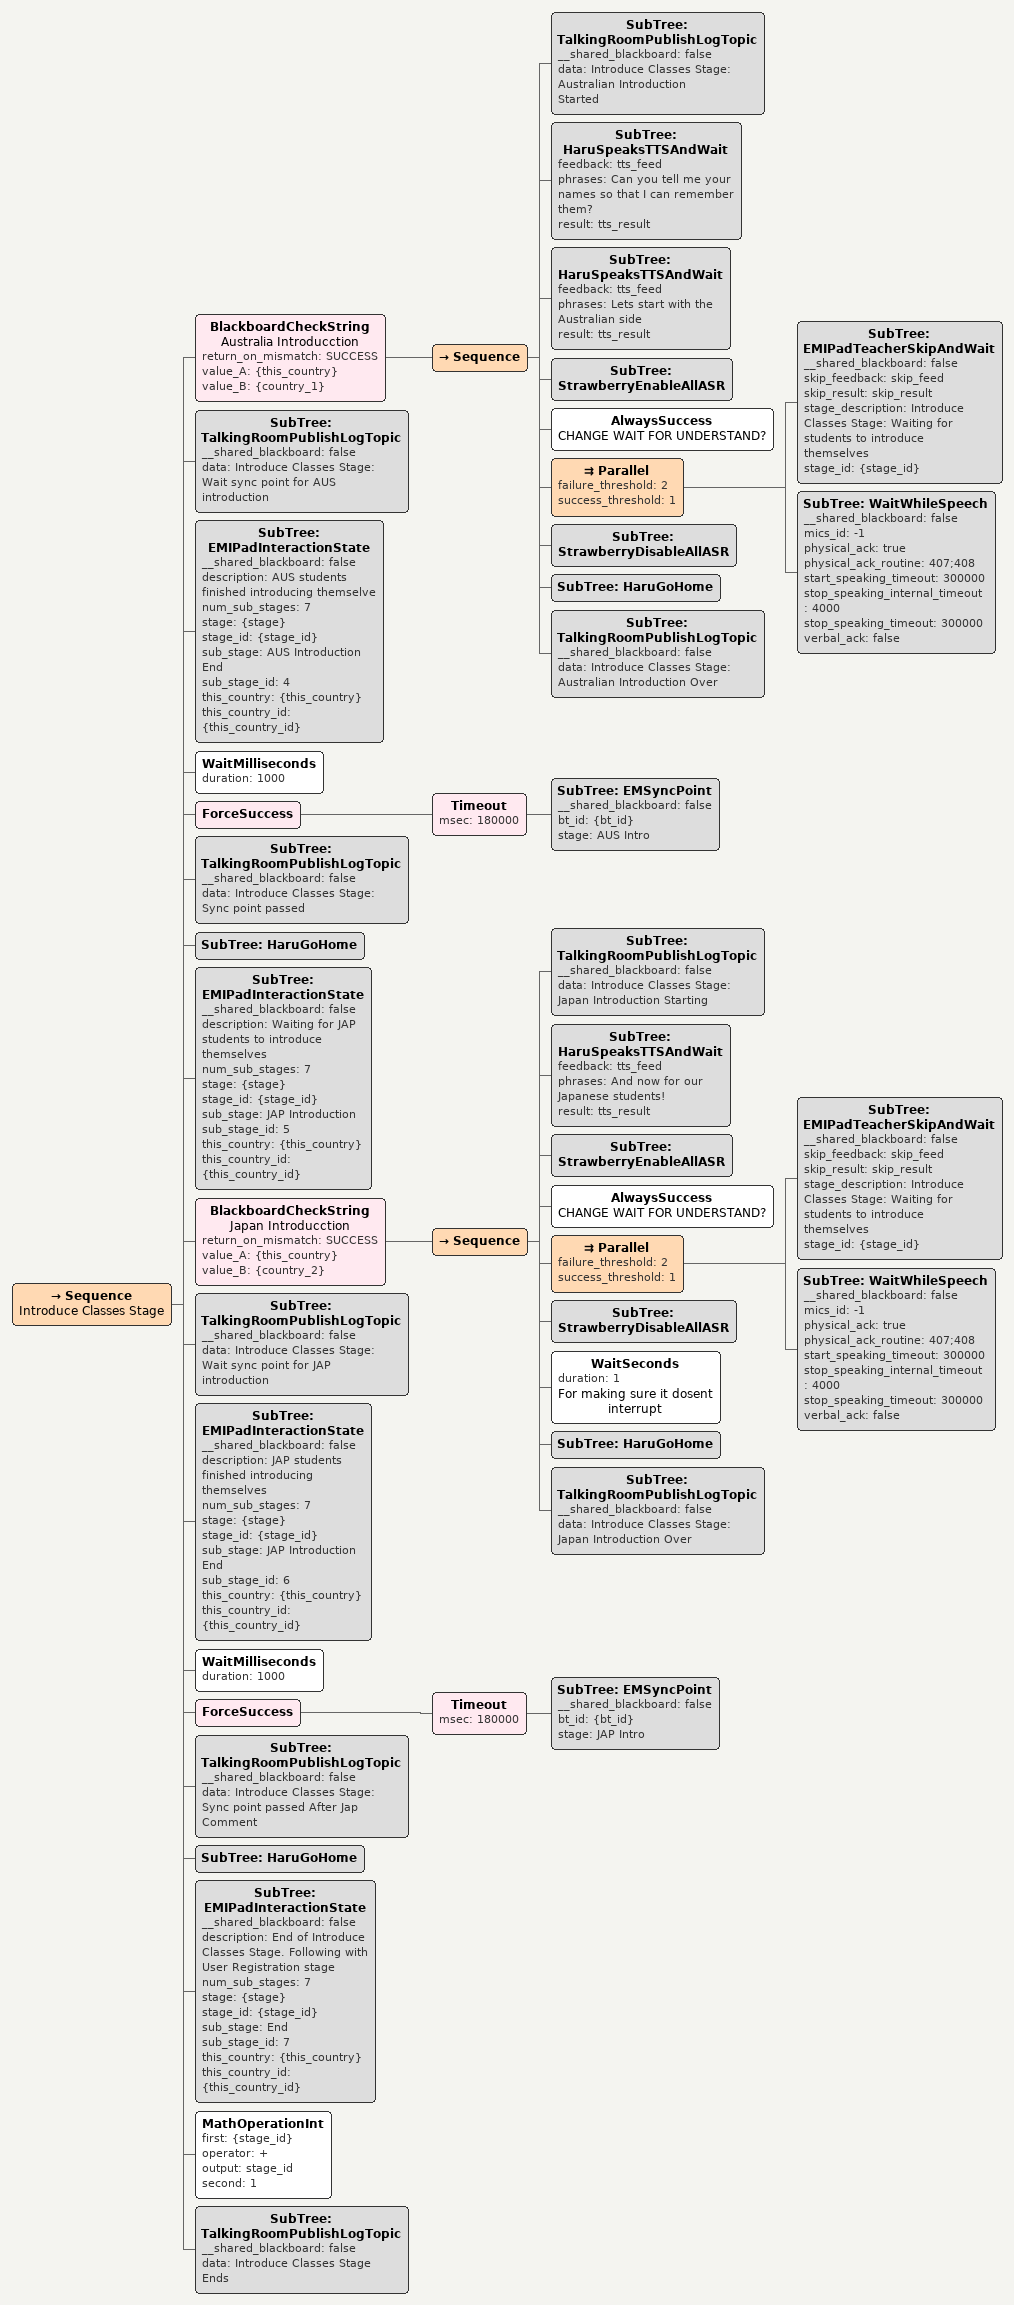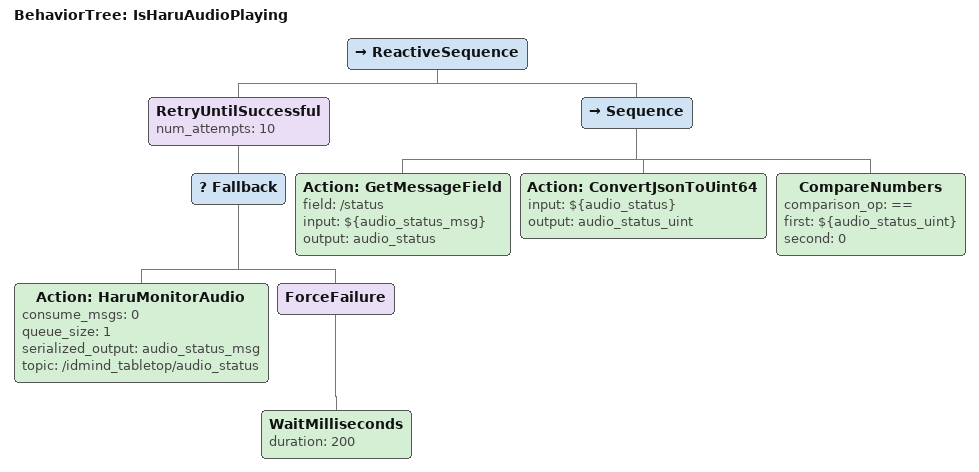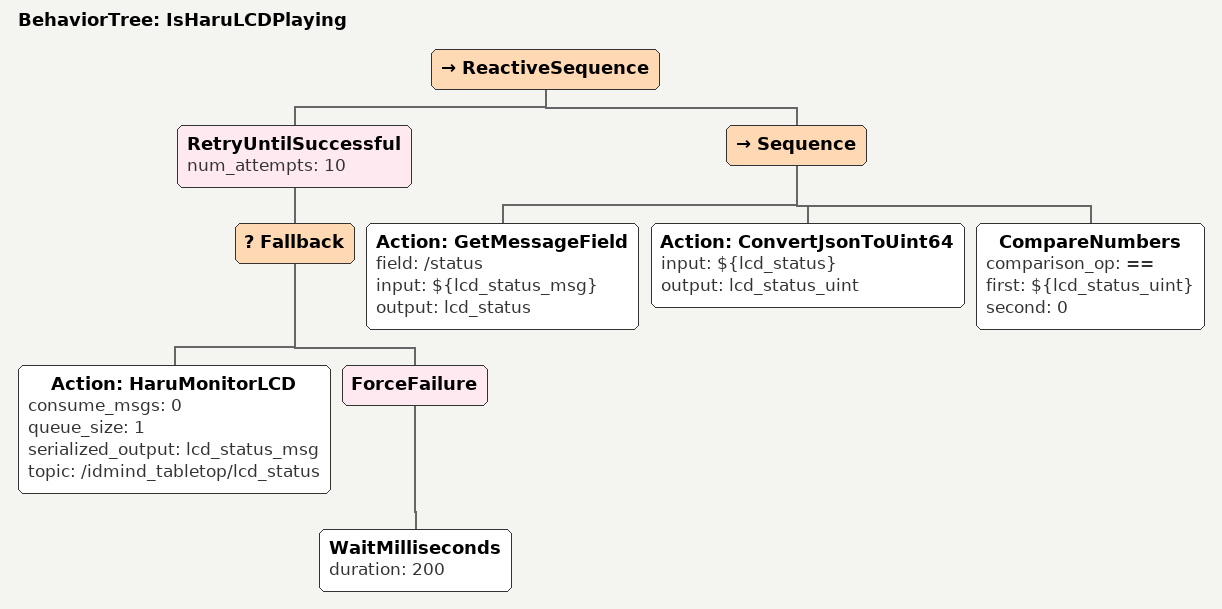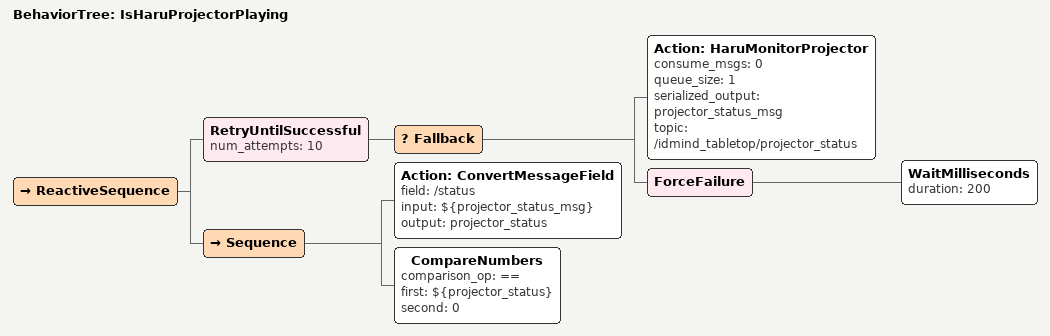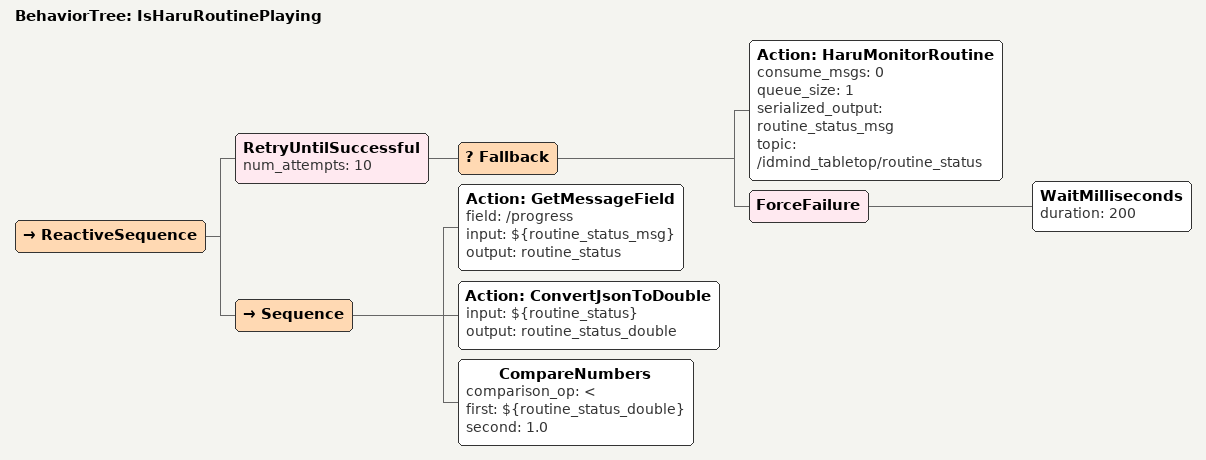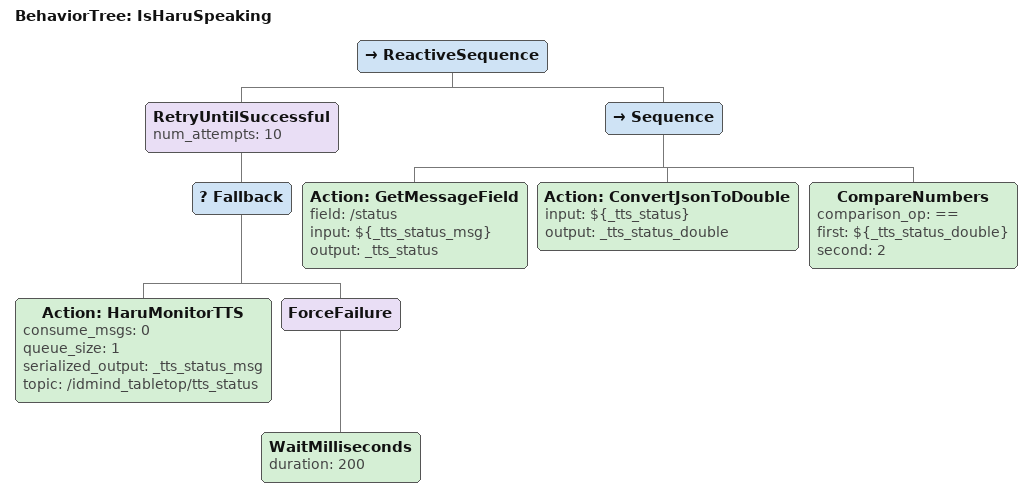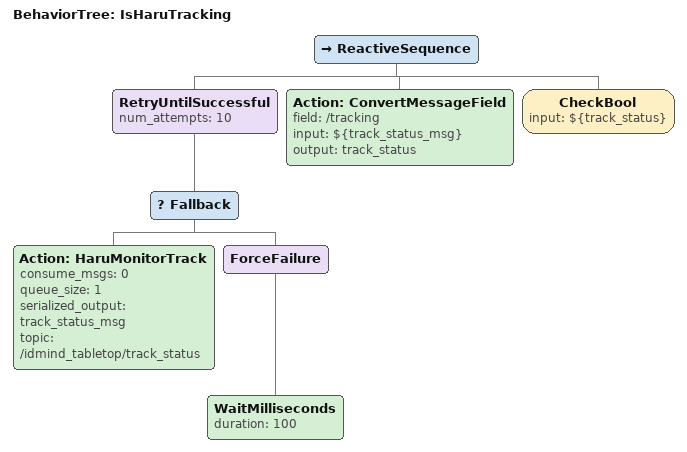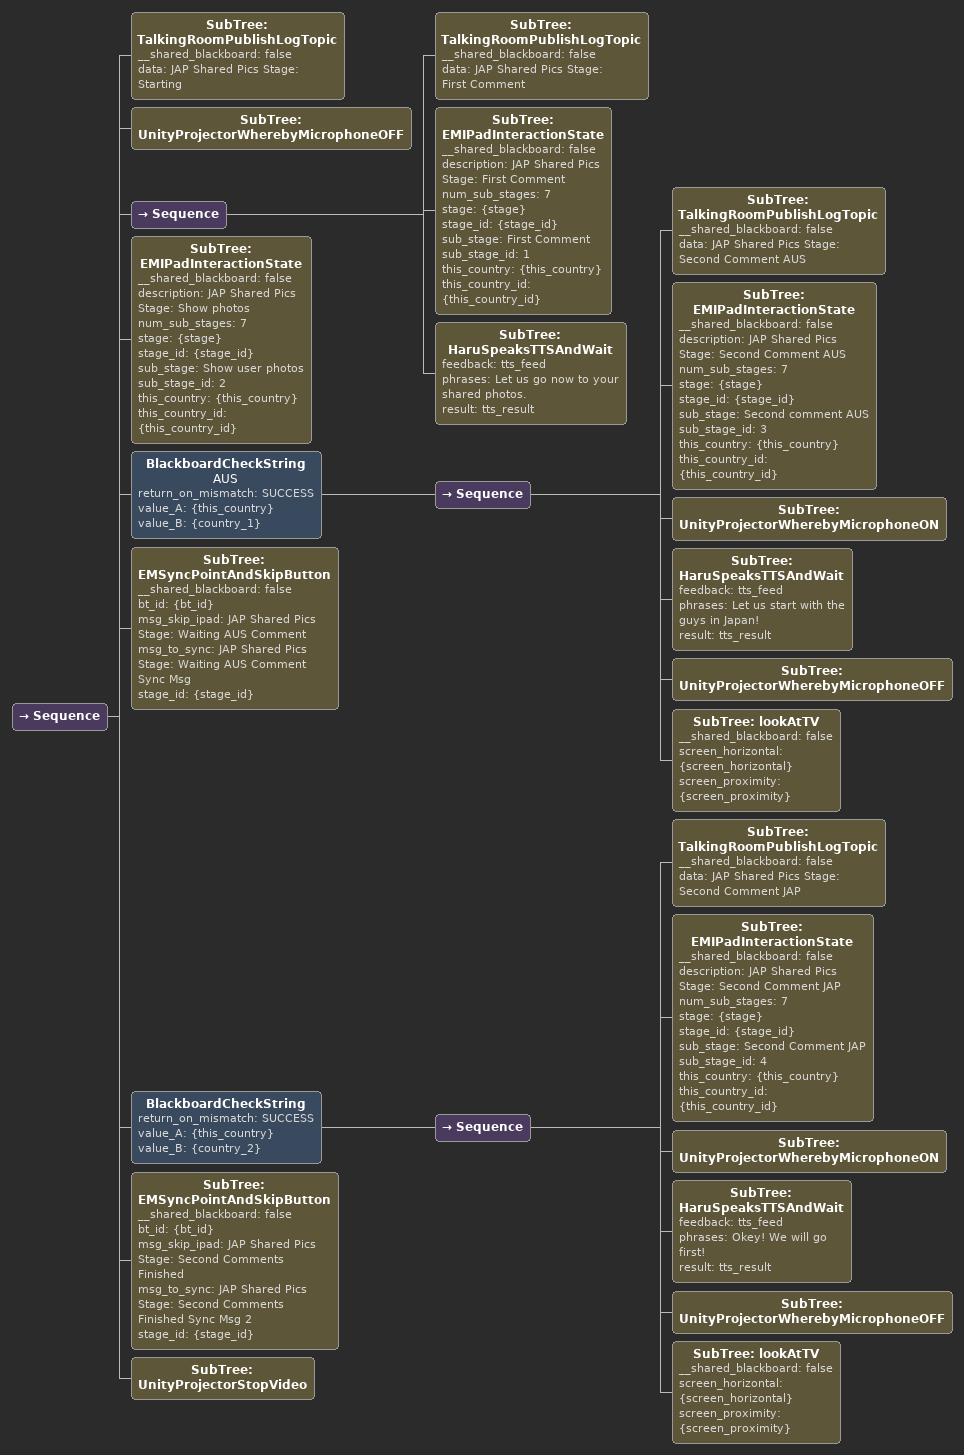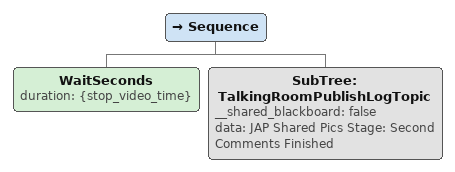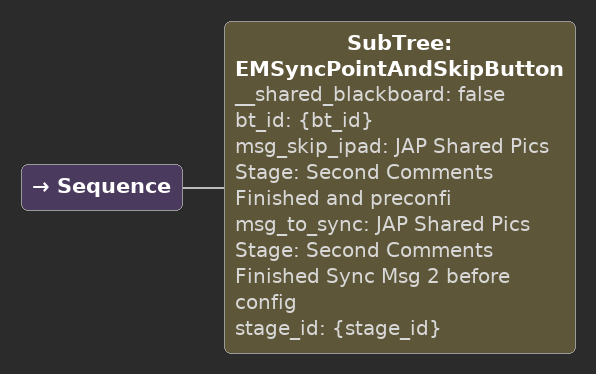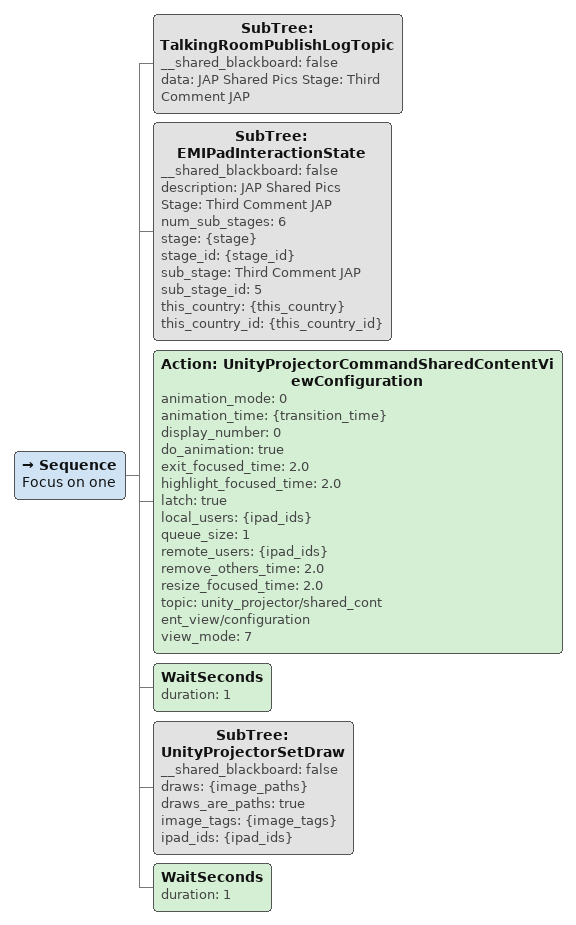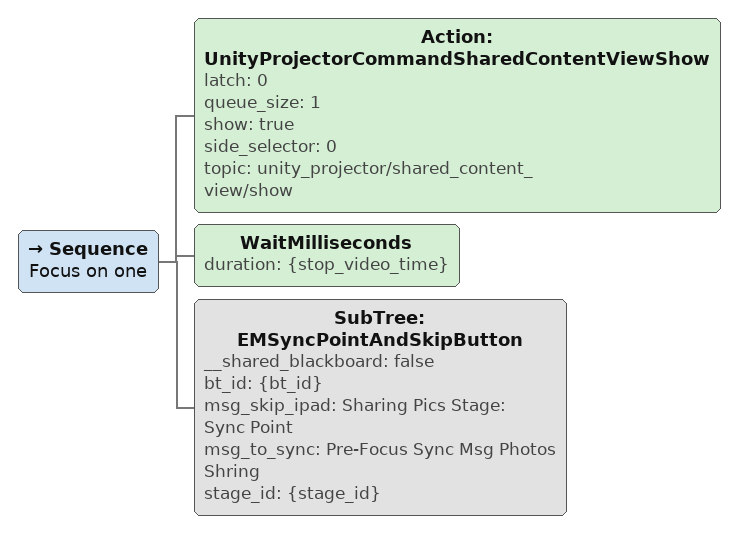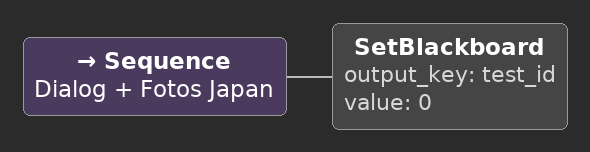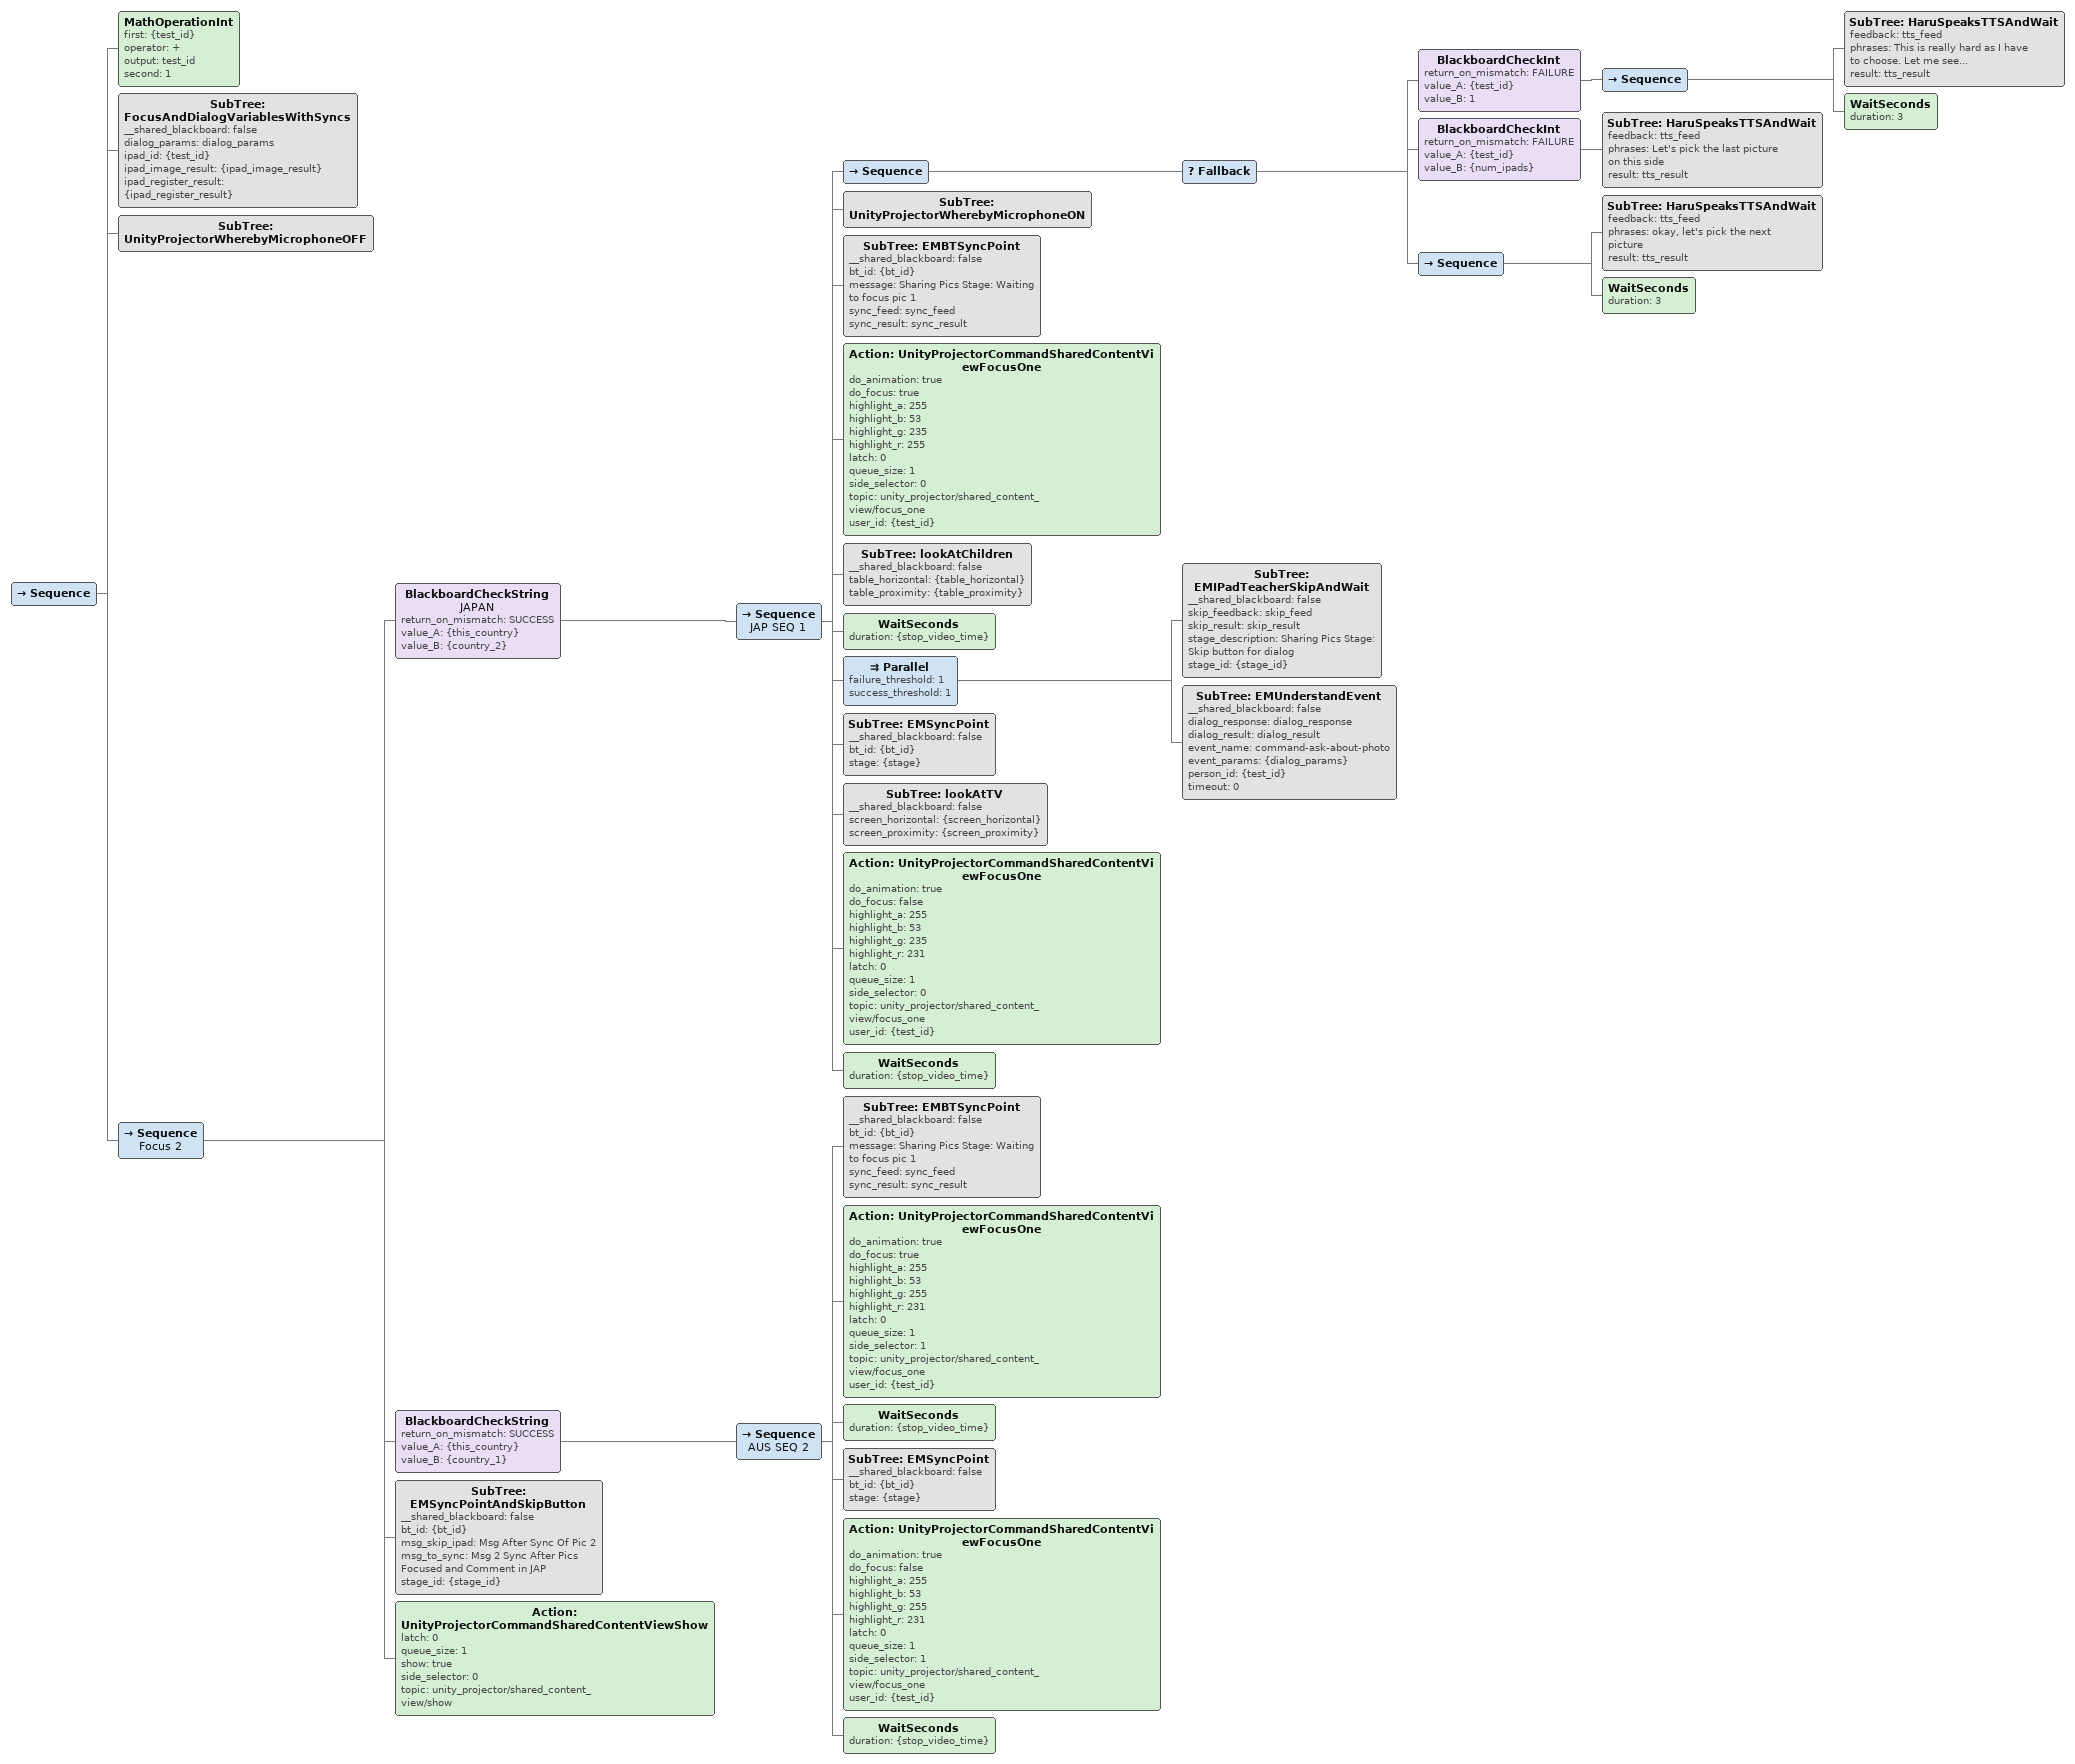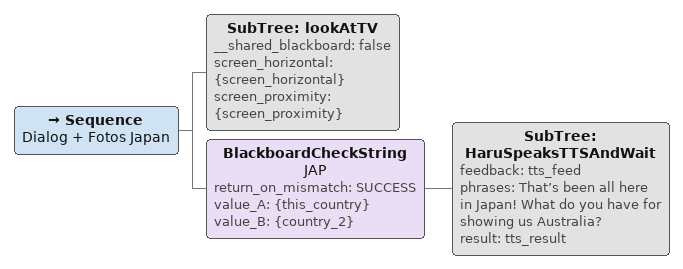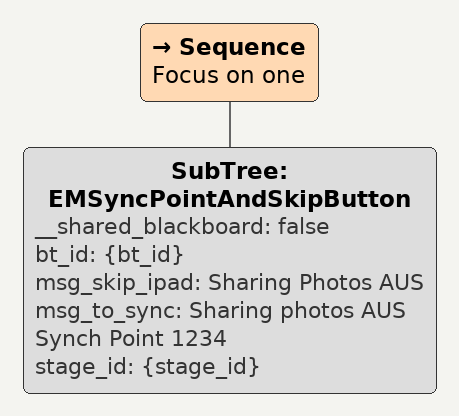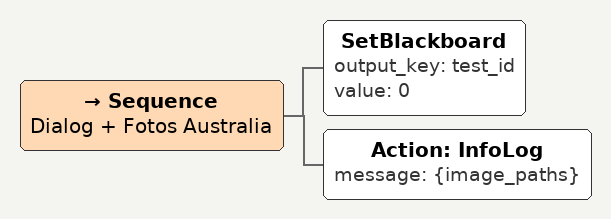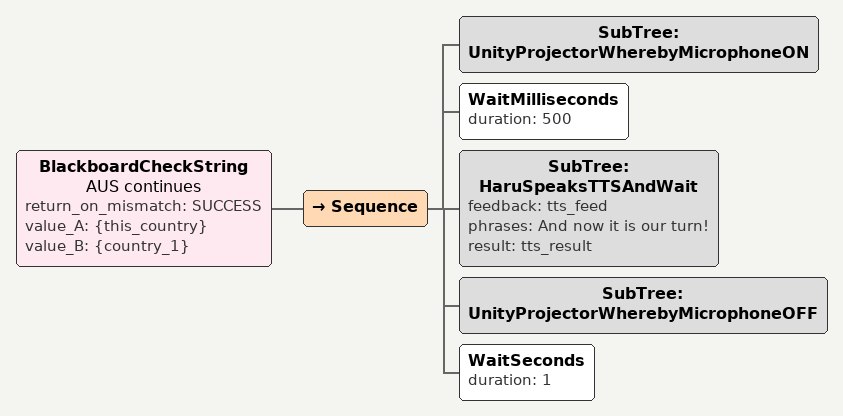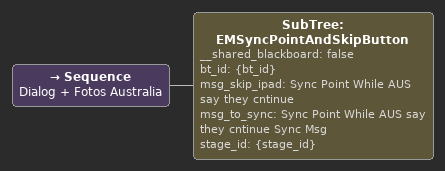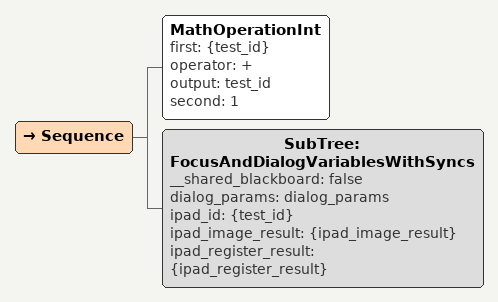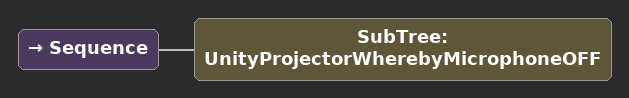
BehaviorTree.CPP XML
<Sequence name="Introduce Classes Stage">
    <BlackboardCheckString name="Australia Introducction" return_on_mismatch="SUCCESS" value_A="{this_country}" value_B="{country_1}">
        <Sequence>
            <SubTree ID="TalkingRoomPublishLogTopic" __shared_blackboard="false" data="Introduce Classes Stage: Australian Introduction Started"/>
            <SubTree ID="HaruSpeaksTTSAndWait" feedback="tts_feed" phrases="Can you tell me your names so that I can remember them?" result="tts_result"/>
            <SubTree ID="HaruSpeaksTTSAndWait" feedback="tts_feed" phrases="Lets start with the Australian side" result="tts_result"/>
            <SubTree ID="StrawberryEnableAllASR"/>
            <AlwaysSuccess name="CHANGE WAIT FOR UNDERSTAND?"/>
            <Parallel failure_threshold="2" success_threshold="1">
                <SubTree ID="EMIPadTeacherSkipAndWait" __shared_blackboard="false" skip_feedback="skip_feed" skip_result="skip_result" stage_description="Introduce Classes Stage: Waiting for students to introduce themselves" stage_id="{stage_id}"/>
                <SubTree ID="WaitWhileSpeech" __shared_blackboard="false" mics_id="-1" physical_ack="true" physical_ack_routine="407;408" start_speaking_timeout="300000" stop_speaking_internal_timeout="4000" stop_speaking_timeout="300000" verbal_ack="false"/>
            </Parallel>
            <SubTree ID="StrawberryDisableAllASR"/>
            <SubTree ID="HaruGoHome"/>
            <SubTree ID="TalkingRoomPublishLogTopic" __shared_blackboard="false" data="Introduce Classes Stage: Australian Introduction Over"/>
        </Sequence>
    </BlackboardCheckString>
    <SubTree ID="TalkingRoomPublishLogTopic" __shared_blackboard="false" data="Introduce Classes Stage: Wait sync point for AUS introduction"/>
    <SubTree ID="EMIPadInteractionState" __shared_blackboard="false" description="AUS students finished introducing themselve" num_sub_stages="7" stage="{stage}" stage_id="{stage_id}" sub_stage="AUS Introduction End" sub_stage_id="4" this_country="{this_country}" this_country_id="{this_country_id}"/>
    <WaitMilliseconds duration="1000"/>
    <ForceSuccess>
        <Timeout msec="180000">
            <SubTree ID="EMSyncPoint" __shared_blackboard="false" bt_id="{bt_id}" stage="AUS Intro"/>
        </Timeout>
    </ForceSuccess>
    <SubTree ID="TalkingRoomPublishLogTopic" __shared_blackboard="false" data="Introduce Classes Stage: Sync point passed"/>
    <SubTree ID="HaruGoHome"/>
    <SubTree ID="EMIPadInteractionState" __shared_blackboard="false" description="Waiting for JAP students to introduce themselves" num_sub_stages="7" stage="{stage}" stage_id="{stage_id}" sub_stage="JAP Introduction" sub_stage_id="5" this_country="{this_country}" this_country_id="{this_country_id}"/>
    <BlackboardCheckString name="Japan Introducction" return_on_mismatch="SUCCESS" value_A="{this_country}" value_B="{country_2}">
        <Sequence>
            <SubTree ID="TalkingRoomPublishLogTopic" __shared_blackboard="false" data="Introduce Classes Stage: Japan Introduction Starting"/>
            <SubTree ID="HaruSpeaksTTSAndWait" feedback="tts_feed" phrases="And now for our Japanese students!" result="tts_result"/>
            <SubTree ID="StrawberryEnableAllASR"/>
            <AlwaysSuccess name="CHANGE WAIT FOR UNDERSTAND?"/>
            <Parallel failure_threshold="2" success_threshold="1">
                <SubTree ID="EMIPadTeacherSkipAndWait" __shared_blackboard="false" skip_feedback="skip_feed" skip_result="skip_result" stage_description="Introduce Classes Stage: Waiting for students to introduce themselves" stage_id="{stage_id}"/>
                <SubTree ID="WaitWhileSpeech" __shared_blackboard="false" mics_id="-1" physical_ack="true" physical_ack_routine="407;408" start_speaking_timeout="300000" stop_speaking_internal_timeout="4000" stop_speaking_timeout="300000" verbal_ack="false"/>
            </Parallel>
            <SubTree ID="StrawberryDisableAllASR"/>
            <WaitSeconds duration="1" name="For making sure it dosent interrupt"/>
            <SubTree ID="HaruGoHome"/>
            <SubTree ID="TalkingRoomPublishLogTopic" __shared_blackboard="false" data="Introduce Classes Stage: Japan Introduction Over"/>
        </Sequence>
    </BlackboardCheckString>
    <SubTree ID="TalkingRoomPublishLogTopic" __shared_blackboard="false" data="Introduce Classes Stage: Wait sync point for JAP introduction"/>
    <SubTree ID="EMIPadInteractionState" __shared_blackboard="false" description="JAP students finished introducing themselves" num_sub_stages="7" stage="{stage}" stage_id="{stage_id}" sub_stage="JAP Introduction End" sub_stage_id="6" this_country="{this_country}" this_country_id="{this_country_id}"/>
    <WaitMilliseconds duration="1000"/>
    <ForceSuccess>
        <Timeout msec="180000">
            <SubTree ID="EMSyncPoint" __shared_blackboard="false" bt_id="{bt_id}" stage="JAP Intro"/>
        </Timeout>
    </ForceSuccess>
    <SubTree ID="TalkingRoomPublishLogTopic" __shared_blackboard="false" data="Introduce Classes Stage: Sync point passed After Jap Comment"/>
    <SubTree ID="HaruGoHome"/>
    <SubTree ID="EMIPadInteractionState" __shared_blackboard="false" description="End of Introduce Classes Stage. Following with User Registration stage" num_sub_stages="7" stage="{stage}" stage_id="{stage_id}" sub_stage="End" sub_stage_id="7" this_country="{this_country}" this_country_id="{this_country_id}"/>
    <MathOperationInt first="{stage_id}" operator="+" output="stage_id" second="1"/>
    <SubTree ID="TalkingRoomPublishLogTopic" __shared_blackboard="false" data="Introduce Classes Stage Ends"/>
</Sequence>

<BehaviorTree ID="IsHaruAudioPlaying">
    <ReactiveSequence>
        <RetryUntilSuccessful num_attempts="10">
            <Fallback>
                <Action ID="HaruMonitorAudio" consume_msgs="0" queue_size="1" serialized_output="audio_status_msg" topic="/idmind_tabletop/audio_status"/>
                <ForceFailure>
                    <WaitMilliseconds duration="200"/>
                </ForceFailure>
            </Fallback>
        </RetryUntilSuccessful>
        <Sequence>
            <Action ID="GetMessageField" field="/status" input="${audio_status_msg}" output="audio_status"/>
            <Action ID="ConvertJsonToUint64" input="${audio_status}" output="audio_status_uint"/>
            <CompareNumbers comparison_op="==" first="${audio_status_uint}" second="0"/>
        </Sequence>
    </ReactiveSequence>
</BehaviorTree>

<BehaviorTree ID="IsHaruLCDPlaying">
    <ReactiveSequence>
        <RetryUntilSuccessful num_attempts="10">
            <Fallback>
                <Action ID="HaruMonitorLCD" consume_msgs="0" queue_size="1" serialized_output="lcd_status_msg" topic="/idmind_tabletop/lcd_status"/>
                <ForceFailure>
                    <WaitMilliseconds duration="200"/>
                </ForceFailure>
            </Fallback>
        </RetryUntilSuccessful>
        <Sequence>
            <Action ID="GetMessageField" field="/status" input="${lcd_status_msg}" output="lcd_status"/>
            <Action ID="ConvertJsonToUint64" input="${lcd_status}" output="lcd_status_uint"/>
            <CompareNumbers comparison_op="==" first="${lcd_status_uint}" second="0"/>
        </Sequence>
    </ReactiveSequence>
</BehaviorTree>

<BehaviorTree ID="IsHaruProjectorPlaying">
    <ReactiveSequence>
        <RetryUntilSuccessful num_attempts="10">
            <Fallback>
                <Action ID="HaruMonitorProjector" consume_msgs="0" queue_size="1" serialized_output="projector_status_msg" topic="/idmind_tabletop/projector_status"/>
                <ForceFailure>
                    <WaitMilliseconds duration="200"/>
                </ForceFailure>
            </Fallback>
        </RetryUntilSuccessful>
        <Sequence>
            <Action ID="ConvertMessageField" field="/status" input="${projector_status_msg}" output="projector_status"/>
            <CompareNumbers comparison_op="==" first="${projector_status}" second="0"/>
        </Sequence>
    </ReactiveSequence>
</BehaviorTree>

<BehaviorTree ID="IsHaruRoutinePlaying">
    <ReactiveSequence>
        <RetryUntilSuccessful num_attempts="10">
            <Fallback>
                <Action ID="HaruMonitorRoutine" consume_msgs="0" queue_size="1" serialized_output="routine_status_msg" topic="/idmind_tabletop/routine_status"/>
                <ForceFailure>
                    <WaitMilliseconds duration="200"/>
                </ForceFailure>
            </Fallback>
        </RetryUntilSuccessful>
        <Sequence>
            <Action ID="GetMessageField" field="/progress" input="${routine_status_msg}" output="routine_status"/>
            <Action ID="ConvertJsonToDouble" input="${routine_status}" output="routine_status_double"/>
            <CompareNumbers comparison_op="&lt;" first="${routine_status_double}" second="1.0"/>
        </Sequence>
    </ReactiveSequence>
</BehaviorTree>

<BehaviorTree ID="IsHaruSpeaking">
    <ReactiveSequence>
        <RetryUntilSuccessful num_attempts="10">
            <Fallback>
                <Action ID="HaruMonitorTTS" consume_msgs="0" queue_size="1" serialized_output="_tts_status_msg" topic="/idmind_tabletop/tts_status"/>
                <ForceFailure>
                    <WaitMilliseconds duration="200"/>
                </ForceFailure>
            </Fallback>
        </RetryUntilSuccessful>
        <Sequence>
            <Action ID="GetMessageField" field="/status" input="${_tts_status_msg}" output="_tts_status"/>
            <Action ID="ConvertJsonToDouble" input="${_tts_status}" output="_tts_status_double"/>
            <CompareNumbers comparison_op="==" first="${_tts_status_double}" second="2"/>
        </Sequence>
    </ReactiveSequence>
</BehaviorTree>

<BehaviorTree ID="IsHaruTracking">
    <ReactiveSequence>
        <RetryUntilSuccessful num_attempts="10">
            <Fallback>
                <Action ID="HaruMonitorTrack" consume_msgs="0" queue_size="1" serialized_output="track_status_msg" topic="/idmind_tabletop/track_status"/>
                <ForceFailure>
                    <WaitMilliseconds duration="100"/>
                </ForceFailure>
            </Fallback>
        </RetryUntilSuccessful>
        <Action ID="ConvertMessageField" field="/tracking" input="${track_status_msg}" output="track_status"/>
        <CheckBool input="${track_status}"/>
    </ReactiveSequence>
</BehaviorTree>

<Sequence>
    <SubTree ID="TalkingRoomPublishLogTopic" __shared_blackboard="false" data="JAP Shared Pics Stage: Starting"/>
    <SubTree ID="UnityProjectorWherebyMicrophoneOFF"/>
    <Sequence>
        <SubTree ID="TalkingRoomPublishLogTopic" __shared_blackboard="false" data="JAP Shared Pics Stage: First Comment"/>
        <SubTree ID="EMIPadInteractionState" __shared_blackboard="false" description="JAP Shared Pics Stage: First Comment" num_sub_stages="7" stage="{stage}" stage_id="{stage_id}" sub_stage="First Comment" sub_stage_id="1" this_country="{this_country}" this_country_id="{this_country_id}"/>
        <SubTree ID="HaruSpeaksTTSAndWait" feedback="tts_feed" phrases="Let us go now to your shared photos." result="tts_result"/>
    </Sequence>
    <SubTree ID="EMIPadInteractionState" __shared_blackboard="false" description="JAP Shared Pics Stage: Show photos" num_sub_stages="7" stage="{stage}" stage_id="{stage_id}" sub_stage="Show user photos" sub_stage_id="2" this_country="{this_country}" this_country_id="{this_country_id}"/>
    <BlackboardCheckString name="AUS" return_on_mismatch="SUCCESS" value_A="{this_country}" value_B="{country_1}">
        <Sequence>
            <SubTree ID="TalkingRoomPublishLogTopic" __shared_blackboard="false" data="JAP Shared Pics Stage: Second Comment AUS"/>
            <SubTree ID="EMIPadInteractionState" __shared_blackboard="false" description="JAP Shared Pics Stage: Second Comment AUS" num_sub_stages="7" stage="{stage}" stage_id="{stage_id}" sub_stage="Second comment AUS" sub_stage_id="3" this_country="{this_country}" this_country_id="{this_country_id}"/>
            <SubTree ID="UnityProjectorWherebyMicrophoneON"/>
            <SubTree ID="HaruSpeaksTTSAndWait" feedback="tts_feed" phrases="Let us start with the guys in Japan!" result="tts_result"/>
            <SubTree ID="UnityProjectorWherebyMicrophoneOFF"/>
            <SubTree ID="lookAtTV" __shared_blackboard="false" screen_horizontal="{screen_horizontal}" screen_proximity="{screen_proximity}"/>
        </Sequence>
    </BlackboardCheckString>
    <SubTree ID="EMSyncPointAndSkipButton" __shared_blackboard="false" bt_id="{bt_id}" msg_skip_ipad="JAP Shared Pics Stage: Waiting AUS Comment" msg_to_sync="JAP Shared Pics Stage: Waiting AUS Comment Sync Msg" stage_id="{stage_id}"/>
    <BlackboardCheckString return_on_mismatch="SUCCESS" value_A="{this_country}" value_B="{country_2}">
        <Sequence>
            <SubTree ID="TalkingRoomPublishLogTopic" __shared_blackboard="false" data="JAP Shared Pics Stage: Second Comment JAP"/>
            <SubTree ID="EMIPadInteractionState" __shared_blackboard="false" description="JAP Shared Pics Stage: Second Comment JAP" num_sub_stages="7" stage="{stage}" stage_id="{stage_id}" sub_stage="Second Comment JAP" sub_stage_id="4" this_country="{this_country}" this_country_id="{this_country_id}"/>
            <SubTree ID="UnityProjectorWherebyMicrophoneON"/>
            <SubTree ID="HaruSpeaksTTSAndWait" feedback="tts_feed" phrases="Okey! We will go first!" result="tts_result"/>
            <SubTree ID="UnityProjectorWherebyMicrophoneOFF"/>
            <SubTree ID="lookAtTV" __shared_blackboard="false" screen_horizontal="{screen_horizontal}" screen_proximity="{screen_proximity}"/>
        </Sequence>
    </BlackboardCheckString>
    <SubTree ID="EMSyncPointAndSkipButton" __shared_blackboard="false" bt_id="{bt_id}" msg_skip_ipad="JAP Shared Pics Stage: Second Comments Finished" msg_to_sync="JAP Shared Pics Stage: Second Comments Finished Sync Msg 2" stage_id="{stage_id}"/>
    <SubTree ID="UnityProjectorStopVideo"/>
</Sequence>

<Sequence>
    <WaitSeconds duration="{stop_video_time}"/>
    <SubTree ID="TalkingRoomPublishLogTopic" __shared_blackboard="false" data="JAP Shared Pics Stage: Second Comments Finished"/>
</Sequence>

<Sequence>
    <SubTree ID="EMSyncPointAndSkipButton" __shared_blackboard="false" bt_id="{bt_id}" msg_skip_ipad="JAP Shared Pics Stage: Second Comments Finished and preconfi" msg_to_sync="JAP Shared Pics Stage: Second Comments Finished Sync Msg 2 before config" stage_id="{stage_id}"/>
</Sequence>

<Sequence name="Focus on one">
    <SubTree ID="TalkingRoomPublishLogTopic" __shared_blackboard="false" data="JAP Shared Pics Stage: Third Comment JAP"/>
    <SubTree ID="EMIPadInteractionState" __shared_blackboard="false" description="JAP Shared Pics Stage: Third Comment JAP" num_sub_stages="6" stage="{stage}" stage_id="{stage_id}" sub_stage="Third Comment JAP" sub_stage_id="5" this_country="{this_country}" this_country_id="{this_country_id}"/>
    <Action ID="UnityProjectorCommandSharedContentViewConfiguration" animation_mode="0" animation_time="{transition_time}" display_number="0" do_animation="true" exit_focused_time="2.0" highlight_focused_time="2.0" latch="true" local_users="{ipad_ids}" queue_size="1" remote_users="{ipad_ids}" remove_others_time="2.0" resize_focused_time="2.0" topic="unity_projector/shared_content_view/configuration" view_mode="7"/>
    <WaitSeconds duration="1"/>
    <SubTree ID="UnityProjectorSetDraw" __shared_blackboard="false" draws="{image_paths}" draws_are_paths="true" image_tags="{image_tags}" ipad_ids="{ipad_ids}"/>
    <WaitSeconds duration="1"/>
</Sequence>

<Sequence name="Focus on one">
    <Action ID="UnityProjectorCommandSharedContentViewShow" latch="0" queue_size="1" show="true" side_selector="0" topic="unity_projector/shared_content_view/show"/>
    <WaitMilliseconds duration="{stop_video_time}"/>
    <SubTree ID="EMSyncPointAndSkipButton" __shared_blackboard="false" bt_id="{bt_id}" msg_skip_ipad="Sharing Pics Stage: Sync Point" msg_to_sync="Pre-Focus Sync Msg Photos Shring" stage_id="{stage_id}"/>
</Sequence>

<Sequence name="Dialog + Fotos Japan">
    <SetBlackboard output_key="test_id" value="0"/>
</Sequence>

<Sequence>
    <MathOperationInt first="{test_id}" operator="+" output="test_id" second="1"/>
    <SubTree ID="FocusAndDialogVariablesWithSyncs" __shared_blackboard="false" dialog_params="dialog_params" ipad_id="{test_id}" ipad_image_result="{ipad_image_result}" ipad_register_result="{ipad_register_result}"/>
    <SubTree ID="UnityProjectorWherebyMicrophoneOFF"/>
    <Sequence name="Focus 2">
        <BlackboardCheckString name="JAPAN" return_on_mismatch="SUCCESS" value_A="{this_country}" value_B="{country_2}">
            <Sequence name="JAP SEQ 1">
                <Sequence>
                    <Fallback>
                        <BlackboardCheckInt return_on_mismatch="FAILURE" value_A="{test_id}" value_B="1">
                            <Sequence>
                                <SubTree ID="HaruSpeaksTTSAndWait" feedback="tts_feed" phrases="This is really hard as I have to choose. Let me see..." result="tts_result"/>
                                <WaitSeconds duration="3"/>
                            </Sequence>
                        </BlackboardCheckInt>
                        <BlackboardCheckInt return_on_mismatch="FAILURE" value_A="{test_id}" value_B="{num_ipads}">
                            <SubTree ID="HaruSpeaksTTSAndWait" feedback="tts_feed" phrases="Let's pick the last picture on this side" result="tts_result"/>
                        </BlackboardCheckInt>
                        <Sequence>
                            <SubTree ID="HaruSpeaksTTSAndWait" feedback="tts_feed" phrases="okay, let's pick the next picture" result="tts_result"/>
                            <WaitSeconds duration="3"/>
                        </Sequence>
                    </Fallback>
                </Sequence>
                <SubTree ID="UnityProjectorWherebyMicrophoneON"/>
                <SubTree ID="EMBTSyncPoint" __shared_blackboard="false" bt_id="{bt_id}" message="Sharing Pics Stage: Waiting to focus pic 1" sync_feed="sync_feed" sync_result="sync_result"/>
                <Action ID="UnityProjectorCommandSharedContentViewFocusOne" do_animation="true" do_focus="true" highlight_a="255" highlight_b="53" highlight_g="235" highlight_r="255" latch="0" queue_size="1" side_selector="0" topic="unity_projector/shared_content_view/focus_one" user_id="{test_id}"/>
                <SubTree ID="lookAtChildren" __shared_blackboard="false" table_horizontal="{table_horizontal}" table_proximity="{table_proximity}"/>
                <WaitSeconds duration="{stop_video_time}"/>
                <Parallel failure_threshold="1" success_threshold="1">
                    <SubTree ID="EMIPadTeacherSkipAndWait" __shared_blackboard="false" skip_feedback="skip_feed" skip_result="skip_result" stage_description="Sharing Pics Stage: Skip button for dialog" stage_id="{stage_id}"/>
                    <SubTree ID="EMUnderstandEvent" __shared_blackboard="false" dialog_response="dialog_response" dialog_result="dialog_result" event_name="command-ask-about-photo" event_params="{dialog_params}" person_id="{test_id}" timeout="0"/>
                </Parallel>
                <SubTree ID="EMSyncPoint" __shared_blackboard="false" bt_id="{bt_id}" stage="{stage}"/>
                <SubTree ID="lookAtTV" __shared_blackboard="false" screen_horizontal="{screen_horizontal}" screen_proximity="{screen_proximity}"/>
                <Action ID="UnityProjectorCommandSharedContentViewFocusOne" do_animation="true" do_focus="false" highlight_a="255" highlight_b="53" highlight_g="235" highlight_r="231" latch="0" queue_size="1" side_selector="0" topic="unity_projector/shared_content_view/focus_one" user_id="{test_id}"/>
                <WaitSeconds duration="{stop_video_time}"/>
            </Sequence>
        </BlackboardCheckString>
        <BlackboardCheckString return_on_mismatch="SUCCESS" value_A="{this_country}" value_B="{country_1}">
            <Sequence name="AUS SEQ 2">
                <SubTree ID="EMBTSyncPoint" __shared_blackboard="false" bt_id="{bt_id}" message="Sharing Pics Stage: Waiting to focus pic 1" sync_feed="sync_feed" sync_result="sync_result"/>
                <Action ID="UnityProjectorCommandSharedContentViewFocusOne" do_animation="true" do_focus="true" highlight_a="255" highlight_b="53" highlight_g="255" highlight_r="231" latch="0" queue_size="1" side_selector="1" topic="unity_projector/shared_content_view/focus_one" user_id="{test_id}"/>
                <WaitSeconds duration="{stop_video_time}"/>
                <SubTree ID="EMSyncPoint" __shared_blackboard="false" bt_id="{bt_id}" stage="{stage}"/>
                <Action ID="UnityProjectorCommandSharedContentViewFocusOne" do_animation="true" do_focus="false" highlight_a="255" highlight_b="53" highlight_g="255" highlight_r="231" latch="0" queue_size="1" side_selector="1" topic="unity_projector/shared_content_view/focus_one" user_id="{test_id}"/>
                <WaitSeconds duration="{stop_video_time}"/>
            </Sequence>
        </BlackboardCheckString>
        <SubTree ID="EMSyncPointAndSkipButton" __shared_blackboard="false" bt_id="{bt_id}" msg_skip_ipad="Msg After Sync Of Pic 2" msg_to_sync="Msg 2 Sync After Pics Focused and Comment in JAP" stage_id="{stage_id}"/>
        <Action ID="UnityProjectorCommandSharedContentViewShow" latch="0" queue_size="1" show="true" side_selector="0" topic="unity_projector/shared_content_view/show"/>
    </Sequence>
</Sequence>

<Sequence name="Dialog + Fotos Japan">
                        <SubTree ID="lookAtTV" __shared_blackboard="false" screen_horizontal="{screen_horizontal}" screen_proximity="{screen_proximity}"/>
                        <BlackboardCheckString name="JAP" return_on_mismatch="SUCCESS" value_A="{this_country}" value_B="{country_2}">
                            <SubTree ID="HaruSpeaksTTSAndWait" feedback="tts_feed" phrases="That’s been all here in Japan! What do you have for showing us Australia?
" result="tts_result"/>
                        </BlackboardCheckString>
                    </Sequence>

<Sequence name="Focus on one">
    <SubTree ID="EMSyncPointAndSkipButton" __shared_blackboard="false" bt_id="{bt_id}" msg_skip_ipad="Sharing Photos AUS" msg_to_sync="Sharing photos AUS Synch Point 1234" stage_id="{stage_id}"/>
</Sequence>

<Sequence name="Dialog + Fotos Australia">
    <SetBlackboard output_key="test_id" value="0"/>
    <Action ID="InfoLog" message="{image_paths}"/>
</Sequence>

<BlackboardCheckString name="AUS continues" return_on_mismatch="SUCCESS" value_A="{this_country}" value_B="{country_1}">
    <Sequence>
        <SubTree ID="UnityProjectorWherebyMicrophoneON"/>
        <WaitMilliseconds duration="500"/>
        <SubTree ID="HaruSpeaksTTSAndWait" feedback="tts_feed" phrases="And now it is our turn!" result="tts_result"/>
        <SubTree ID="UnityProjectorWherebyMicrophoneOFF"/>
        <WaitSeconds duration="1"/>
    </Sequence>
</BlackboardCheckString>

<Sequence name="Dialog + Fotos Australia">
    <SubTree ID="EMSyncPointAndSkipButton" __shared_blackboard="false" bt_id="{bt_id}" msg_skip_ipad="Sync Point While AUS say they cntinue" msg_to_sync="Sync Point While AUS say they cntinue Sync Msg" stage_id="{stage_id}"/>
</Sequence>

<Sequence>
    <MathOperationInt first="{test_id}" operator="+" output="test_id" second="1"/>
    <SubTree ID="FocusAndDialogVariablesWithSyncs" __shared_blackboard="false" dialog_params="dialog_params" ipad_id="{test_id}" ipad_image_result="{ipad_image_result}" ipad_register_result="{ipad_register_result}"/>
</Sequence>

<Sequence>
    <SubTree ID="UnityProjectorWherebyMicrophoneOFF"/>
</Sequence>
